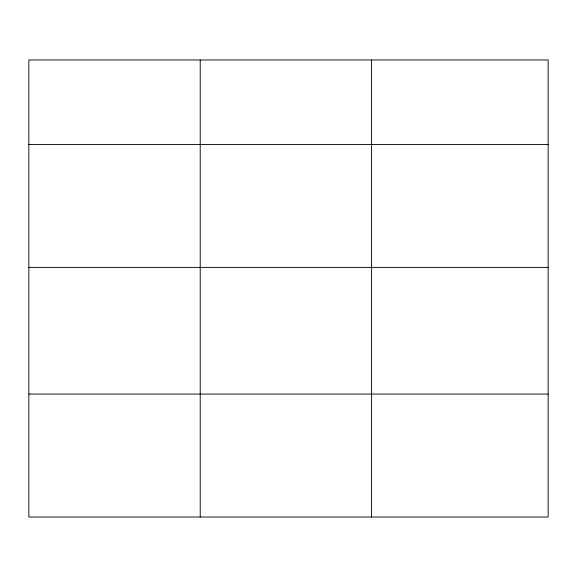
<?xml version="1.0" encoding="UTF-8"?>
<svg xmlns="http://www.w3.org/2000/svg" width="577" height="577" viewBox="0 0 577 577"><rect width="100%" height="100%" fill="white"/><g stroke="black" fill="none" stroke-linecap="round" stroke-linejoin="round"><path stroke-width="0.87" d="M548.15 267.389L548.15 59.972L28.85 59.972L28.85 517.028L548.15 517.028L548.15 267.389L28.85 267.389M28.85 144.43L548.15 144.43M28.85 394.069L548.15 394.069M371.588 59.972L371.588 517.028M200.219 59.972L200.219 517.028"/></g></svg>
